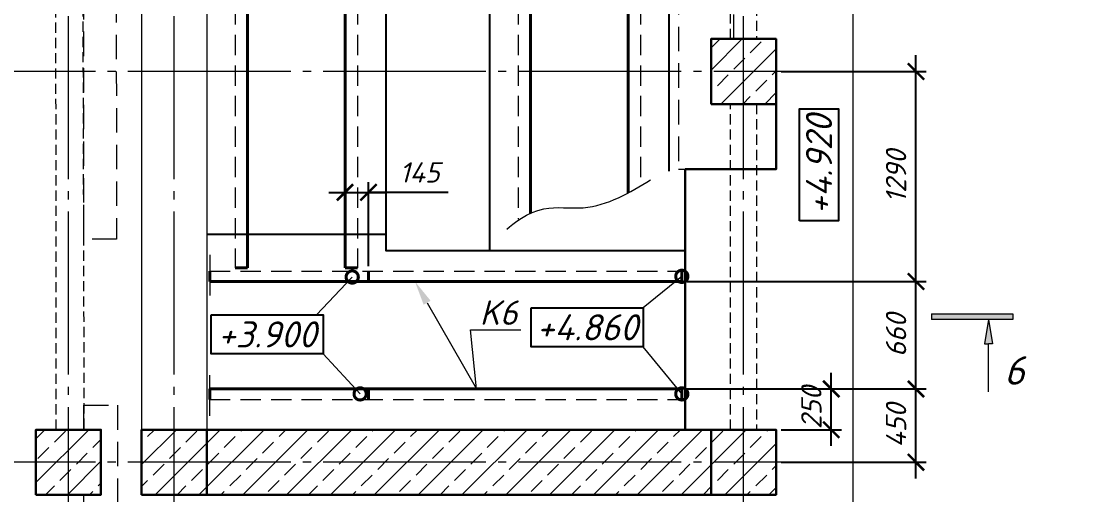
# Model space of a CAD drawing. Header units: millimetres. Extents: x -79646 to 95064, y -231229 to -58107.
# Drawn here: x -62270 to -55811, y -192376 to -189466 of the extents above; entities that cross this region are included whole.
import ezdxf
from ezdxf import colors
from ezdxf.entities.mleader import LeaderData, LeaderLine
from ezdxf.enums import TextEntityAlignment as Align
from ezdxf.math import Vec2, Vec3

# ---------------------------------------------------------------- set-up
doc = ezdxf.new("R2010")
doc.units = ezdxf.units.MM
doc.header["$PDMODE"] = 3
for name, pattern in [('DASHED2', [0.375, 0.25, -0.125]), ('GOST2.303 5', [24, 20, -1.5, 1, -1.5]), ('HIDDEN', [0.375, 0.25, -0.125]), ('HIDDEN2', [0.1875, 0.125, -0.0625])]:
    doc.linetypes.add(name, pattern=pattern)
doc.layers.get('0').update_dxf_attribs({"lineweight": 5})
doc.layers.get('Defpoints').update_dxf_attribs({"lineweight": 0})
for name, color, linetype, lineweight in [('!!!Металл', 7, 'Continuous', 15), ('#Dimensions', 7, 'Continuous', 9), ('#Бетон вид', 22, 'Continuous', 18), ('#Бетон разрез', 22, 'Continuous', 30), ('#Выноски', 7, 'Continuous', 15), ('#Оси', 7, 'Continuous', 9), ('#Перекрытие разрез', 10, 'Continuous', 30), ('#разм', 7, 'Continuous', 9), ('Линия пунктир', 190, 'HIDDEN2', 9)]:
    doc.layers.add(name, color=color, linetype=linetype, lineweight=lineweight)
doc.layers.add('#Hatch', color=252, linetype='Continuous', lineweight=5, true_color=0x696969)
doc.layers.add('NoPrint', color=18, linetype='Continuous', plot=False)
doc.layers.add('Текст', color=7, linetype='Continuous')
doc.styles.add('ESKDW', font='eskdw.shx', dxfattribs={"oblique": 15})
doc.styles.add('STEP PR', font='isocpeui.ttf')
doc.dimstyles.new('SPDS', dxfattribs={"dimscale": 50, "dimtxt": 2.5, "dimasz": 2, "dimexe": 1.25, "dimexo": 0.625, "dimtad": 1, "dimdec": 0, "dimrnd": 0.001, "dimtxsty": 'ESKDW', "dimblk": 'ARCHTICK', "dimcen": 2.5, "dimdle": 2, "dimclrd": 256, "dimclre": 256, "dimclrt": 7, "dimadec": 0, "dimazin": 2, "dimtfac": 0.75, "dimtdec": 0, "dimtmove": 1, "dimatfit": 3, "dimfxl": 1, "dimtolj": 1, "dimarcsym": 1})

# ---------------------------------------------------------------- blocks, each defined once
blk = doc.blocks.new('*U234')
at = {"color": 0, "linetype": 'ByBlock', "lineweight": -2}
blk.add_line((48.426, 0), (24.838, 0), dxfattribs=at)
blk = doc.blocks.new('_ArchTick')
at = {"color": 0, "linetype": 'ByBlock', "const_width": 0.15}
blk.add_lwpolyline([(-0.5, -0.5), (0.5, 0.5)], dxfattribs=at)
blk = doc.blocks.new('*D213')
at = {"layer": '#Dimensions', "lineweight": -2, "transparency": 16777216}
for p, q in [((-56769.5, -192275.6), (-56769.5, -191625.6)), ((-58177.5, -191725.6), (-56707, -191725.6)), ((-57597.6, -192175.6), (-56707, -192175.6))]:
    blk.add_line(p, q, dxfattribs=at)
at = {"layer": 'Defpoints', "color": 0, "lineweight": 0, "transparency": 16777216}
for p in [(-58208.7, -191725.6), (-56769.5, -191725.6), (-57628.9, -192175.6)]:
    blk.add_point(p, dxfattribs=at)
at = {"layer": '#Dimensions', "lineweight": -2, "transparency": 16777216, "xscale": 100, "yscale": 100, "zscale": 100}
for p, rotation in [((-56769.5, -191725.6), 90), ((-56769.5, -192175.6), 270)]:
    blk.add_blockref('_ArchTick', p, dxfattribs=dict(at, rotation=rotation))
at = {"layer": '#Dimensions', "transparency": 16777216, "insert": (-56892, -191950.6), "char_height": 125, "attachment_point": 5, "rotation": 90, "style": 'STEP PR'}
blk.add_mtext('\\A1;450', dxfattribs=at)
blk = doc.blocks.new('*D214')
at = {"layer": '#Dimensions', "lineweight": -2, "transparency": 16777216}
for p, q in [((-56769.5, -191825.6), (-56769.5, -190965.8)), ((-58177.5, -191065.8), (-56707, -191065.8)), ((-58177.5, -191725.6), (-56707, -191725.6))]:
    blk.add_line(p, q, dxfattribs=at)
at = {"layer": 'Defpoints', "color": 0, "lineweight": 0, "transparency": 16777216}
for p in [(-58208.7, -191065.8), (-56769.5, -191065.8), (-58208.7, -191725.6)]:
    blk.add_point(p, dxfattribs=at)
at = {"layer": '#Dimensions', "lineweight": -2, "transparency": 16777216, "xscale": 100, "yscale": 100, "zscale": 100}
for p, rotation in [((-56769.5, -191065.8), 90), ((-56769.5, -191725.6), 270)]:
    blk.add_blockref('_ArchTick', p, dxfattribs=dict(at, rotation=rotation))
at = {"layer": '#Dimensions', "transparency": 16777216, "insert": (-56892, -191395.7), "char_height": 125, "attachment_point": 5, "rotation": 90, "style": 'STEP PR'}
blk.add_mtext('\\A1;660', dxfattribs=at)
blk = doc.blocks.new('*D215')
at = {"layer": '#Dimensions', "lineweight": -2, "transparency": 16777216}
for p, q in [((-56769.5, -191165.8), (-56769.5, -189675.6)), ((-57597.6, -189775.6), (-56707, -189775.6)), ((-58177.5, -191065.8), (-56707, -191065.8))]:
    blk.add_line(p, q, dxfattribs=at)
at = {"layer": 'Defpoints', "color": 0, "lineweight": 0, "transparency": 16777216}
for p in [(-57628.9, -189775.6), (-56769.5, -189775.6), (-58208.7, -191065.8)]:
    blk.add_point(p, dxfattribs=at)
at = {"layer": '#Dimensions', "lineweight": -2, "transparency": 16777216, "xscale": 100, "yscale": 100, "zscale": 100}
for p, rotation in [((-56769.5, -189775.6), 90), ((-56769.5, -191065.8), 270)]:
    blk.add_blockref('_ArchTick', p, dxfattribs=dict(at, rotation=rotation))
at = {"layer": '#Dimensions', "transparency": 16777216, "insert": (-56892, -190420.7), "char_height": 125, "attachment_point": 5, "rotation": 90, "style": 'STEP PR'}
blk.add_mtext('\\A1;1290', dxfattribs=at)
blk = doc.blocks.new('*U58')
at = {"ltscale": 100}
h = blk.add_hatch(color=256, dxfattribs=at)
h.dxf.hatch_style = 1
h.paths.add_polyline_path([(665, 770), (665, 700), (1665, 700), (1665, 770)])
h = blk.add_hatch(color=256, dxfattribs=at)
h.dxf.hatch_style = 1
h.paths.add_polyline_path([(1415, 400), (1365, 400), (1315, 400), (1365, 700)])
at = {"linetype": 'Continuous', "ltscale": 100}
for p, q in [((665, 770), (1665, 770)), ((1665, 700), (665, 700)), ((1365, 700), (1315, 400)), ((1365, 700), (1415, 400)), ((1665, 770), (1665, 700)), ((1315, 400), (1365, 400)), ((1415, 400), (1365, 400))]:
    blk.add_line(p, q, dxfattribs=at)
blk.add_lwpolyline([(665, 770), (665, 700)], dxfattribs=at)
at = {"linetype": 'Continuous', "ltscale": 100, "extrusion": (1, 1e-16, 0), "elevation": 1365}
blk.add_lwpolyline([(-190, 0), (400, 0)], dxfattribs=at)
at = {"ltscale": 100, "style": 'STEP PR'}
blk.add_attdef('Nh', text='', height=350, dxfattribs=at).set_placement((1799, -102), align=Align.RIGHT)
blk = doc.blocks.new('*D227')
at = {"layer": '#Dimensions', "lineweight": -2, "transparency": 16777216}
for p, q in [((-57290.2, -192075.6), (-57290.2, -191625.6)), ((-57597.6, -191725.6), (-57227.7, -191725.6)), ((-57597.6, -191975.6), (-57227.7, -191975.6))]:
    blk.add_line(p, q, dxfattribs=at)
at = {"layer": 'Defpoints', "color": 0, "lineweight": 0, "transparency": 16777216}
for p in [(-57628.9, -191725.6), (-57290.2, -191725.6), (-57628.9, -191975.6)]:
    blk.add_point(p, dxfattribs=at)
at = {"layer": '#Dimensions', "lineweight": -2, "transparency": 16777216, "xscale": 100, "yscale": 100, "zscale": 100}
for p, rotation in [((-57290.2, -191725.6), 90), ((-57290.2, -191975.6), 270)]:
    blk.add_blockref('_ArchTick', p, dxfattribs=dict(at, rotation=rotation))
at = {"layer": '#Dimensions', "transparency": 16777216, "insert": (-57412.7, -191840.6), "char_height": 125, "attachment_point": 5, "rotation": 90, "style": 'STEP PR'}
blk.add_mtext('\\A1;250', dxfattribs=at)
blk = doc.blocks.new('_DotSmall')
at = {"color": 0, "linetype": 'ByBlock', "const_width": 0.5}
blk.add_lwpolyline([(-0.0625, 0, 1), (0.0625, 0, 1)], format="xyb", close=True, dxfattribs=at)
blk = doc.blocks.new('*D669')
at = {"layer": '#Dimensions', "lineweight": -2, "transparency": 16777216}
for p, q in [((-60278.9, -190950.5), (-60278.9, -190455.5)), ((-60134.7, -190970.5), (-60134.7, -190455.5)), ((-60378.9, -190518), (-60034.7, -190518)), ((-59644.3, -190518), (-60134.7, -190518))]:
    blk.add_line(p, q, dxfattribs=at)
at = {"layer": 'Defpoints', "color": 0, "lineweight": 0, "transparency": 16777216}
for p in [(-60134.7, -190518), (-60278.9, -190981.8), (-60134.7, -191001.8)]:
    blk.add_point(p, dxfattribs=at)
at = {"layer": '#Dimensions', "lineweight": -2, "transparency": 16777216, "xscale": 100, "yscale": 100, "zscale": 100, "rotation": 180}
blk.add_blockref('_ArchTick', (-60278.9, -190518), dxfattribs=at)
at = {"layer": '#Dimensions', "lineweight": -2, "transparency": 16777216, "xscale": 100, "yscale": 100, "zscale": 100}
blk.add_blockref('_ArchTick', (-60134.7, -190518), dxfattribs=at)
at = {"layer": '#Dimensions', "transparency": 16777216, "insert": (-59820.7, -190395.5), "char_height": 125, "attachment_point": 5, "style": 'STEP PR'}
blk.add_mtext('\\A1;145', dxfattribs=at)

msp = doc.modelspace()

# ---------------------------------------------------------------- hatches: boundary and pattern name
at = {"layer": '#Hatch'}
h = msp.add_hatch(dxfattribs=at)
h.set_pattern_fill('ANSI33', color=256, scale=30, style=0)
h.set_pattern_definition([(45, (-128893.03, -53575.92), (-134.70384, 134.70384), []), (45, (-128758.33, -53575.92), (-134.70384, 134.70384), [95.25, -47.625])])
h.paths.add_polyline_path([(-49852.48817, -186378.11106), (-50012.48817, -186378.11106), (-50009.22277, -189766.79113), (-49852.48817, -189767.15354)])
h.paths.add_polyline_path([(-49852.48817, -189767.15354), (-50009.22277, -189766.79113), (-50008.21918, -190808.27596), (-49852.48817, -190808.1259)])
h.paths.add_polyline_path([(-49852.48817, -191828.11106), (-50007.23629, -191828.27501), (-50007.0919, -191978.11106), (-49852.48817, -191978.11106)])
h.paths.add_polyline_path([(-45702.48817, -189978.11106), (-45862.48817, -189978.11106), (-45862.48817, -191978.11106), (-45702.48817, -191978.11106)])
h.paths.add_polyline_path([(-45702.48817, -188448.99571), (-45862.48817, -188580.27086), (-45862.48817, -189578.11106), (-45702.48817, -189578.11106)])
h.paths.add_polyline_path([(-45702.48817, -186176.74947), (-45862.48817, -186176.3795), (-45862.48817, -188580.27086), (-45702.48817, -188448.99571)])
h.paths.add_polyline_path([(-62310.57482, -172610.20078), (-61987.05209, -172610.20078), (-61987.05209, -172250.20078), (-62310.57482, -172250.20078)], flags=9)
h.paths.add_polyline_path([(-63060.23617, -175296.31412), (-62761.03163, -175296.31412), (-62761.03163, -174936.31412), (-63060.23617, -174936.31412)], flags=9)
h.paths.add_polyline_path([(-63116.56913, -177271.29851), (-62683.0464, -177271.29851), (-62683.0464, -176971.29851), (-63116.56913, -176971.29851)], flags=9)
h.paths.add_polyline_path([(-64612.9471, -172676.17789), (-64289.53801, -172676.17789), (-64289.53801, -172316.17789), (-64612.9471, -172316.17789)], flags=9)
h.paths.add_polyline_path([(-59803.09017, -193472.71494), (-59369.56745, -193472.71494), (-59369.56745, -193172.71494), (-59803.09017, -193172.71494)], flags=9)
h.paths.add_polyline_path([(-48309.10991, -172645.97606), (-47985.58719, -172645.97606), (-47985.58719, -172285.97606), (-48309.10991, -172285.97606)], flags=9)
h.paths.add_polyline_path([(-49230.20197, -177271.29851), (-48796.67924, -177271.29851), (-48796.67924, -176971.29851), (-49230.20197, -176971.29851)], flags=9)
h.paths.add_polyline_path([(-50481.66116, -172831.418), (-50158.25207, -172831.418), (-50158.25207, -172471.418), (-50481.66116, -172471.418)], flags=9)
h.paths.add_polyline_path([(-39222.19434, -175677.76687), (-38788.67161, -175677.76687), (-38788.67161, -175377.76687), (-39222.19434, -175377.76687)], flags=9)
h.paths.add_polyline_path([(-61835.66593, -193472.71494), (-61492.7682, -193472.71494), (-61492.7682, -193172.71494), (-61835.66593, -193172.71494)], flags=9)
h.paths.add_polyline_path([(-49789.25901, -193484.3199), (-49446.36128, -193484.3199), (-49446.36128, -193184.3199), (-49789.25901, -193184.3199)], flags=9)
h.paths.add_polyline_path([(-47756.68325, -193484.3199), (-47323.16052, -193484.3199), (-47323.16052, -193184.3199), (-47756.68325, -193184.3199)], flags=9)
h.paths.add_polyline_path([(-50915.82467, -188189.80578), (-50915.82467, -187756.28305), (-51215.82467, -187756.28305), (-51215.82467, -188189.80578)], flags=9)
h.paths.add_polyline_path([(-50907.50054, -191196.4235), (-50907.50054, -190750.02199), (-51207.50054, -190750.02199), (-51207.50054, -191196.4235)], flags=9)
h.paths.add_polyline_path([(-51177.59874, -189392.70366), (-51177.59874, -188959.18094), (-51477.59874, -188959.18094), (-51477.59874, -189392.70366)], flags=9)
h.paths.add_polyline_path([(-60124.91783, -193754.41743), (-59704.46328, -193754.41743), (-59704.46328, -193454.41743), (-60124.91783, -193454.41743)], flags=9)
h.paths.add_polyline_path([(-48078.5109, -193746.78595), (-47658.05636, -193746.78595), (-47658.05636, -193446.78595), (-48078.5109, -193446.78595)], flags=9)
h.paths.add_polyline_path([(-63197.76181, -189393.58944), (-63197.76181, -188960.06671), (-63497.76181, -188960.06671), (-63497.76181, -189393.58944)], flags=9)
h.paths.add_polyline_path([(-62851.65227, -188190.70118), (-62851.65227, -187757.17846), (-63151.65227, -187757.17846), (-63151.65227, -188190.70118)], flags=9)
h.paths.add_polyline_path([(-62851.65227, -191197.14058), (-62851.65227, -190750.73906), (-63151.65227, -190750.73906), (-63151.65227, -191197.14058)], flags=9)
h.paths.add_polyline_path([(-59958.51393, -188322.90716), (-59634.99121, -188322.90716), (-59634.99121, -187962.90716), (-59958.51393, -187962.90716)], flags=9)
h.paths.add_polyline_path([(-59788.67043, -188770.93699), (-59489.46588, -188770.93699), (-59489.46588, -188410.93699), (-59788.67043, -188410.93699)], flags=9)
h.paths.add_polyline_path([(-59028.35772, -191411.01443), (-58704.94863, -191411.01443), (-58704.94863, -191051.01443), (-59028.35772, -191051.01443)], flags=9)
h.paths.add_polyline_path([(-59531.92947, -185852.52712), (-59356.92947, -185852.52712), (-59356.92947, -185492.52712), (-59531.92947, -185492.52712)], flags=9)
h.paths.add_polyline_path([(-60741.0809, -174160.85041), (-60441.87635, -174160.85041), (-60441.87635, -173800.85041), (-60741.0809, -173800.85041)], flags=9)
h.paths.add_polyline_path([(-45726.94631, -174082.02098), (-45551.94631, -174082.02098), (-45551.94631, -173722.02098), (-45726.94631, -173722.02098)], flags=9)
h.paths.add_polyline_path([(-46979.25733, -174066.75703), (-46779.93915, -174066.75703), (-46779.93915, -173706.75703), (-46979.25733, -173706.75703)], flags=9)
h.paths.add_polyline_path([(-39504.81326, -174974.80239), (-39181.29053, -174974.80239), (-39181.29053, -174614.80239), (-39504.81326, -174614.80239)], flags=9)
h.paths.add_polyline_path([(-38424.19741, -174050.53536), (-38100.78832, -174050.53536), (-38100.78832, -173690.53536), (-38424.19741, -173690.53536)], flags=9)
h.paths.add_polyline_path([(-46914.77454, -174375.79646), (-46503.60029, -174375.79646), (-46503.60029, -174075.79646), (-46914.77454, -174075.79646)], flags=9)
h.paths.add_polyline_path([(-49251.47779, -174377.40631), (-48817.95506, -174377.40631), (-48817.95506, -174077.40631), (-49251.47779, -174077.40631)], flags=9)
h.paths.add_polyline_path([(-51831.04812, -174375.79646), (-51488.15039, -174375.79646), (-51488.15039, -174075.79646), (-51831.04812, -174075.79646)], flags=9)
h.paths.add_polyline_path([(-51344.77264, -174375.79646), (-51001.87491, -174375.79646), (-51001.87491, -174075.79646), (-51344.77264, -174075.79646)], flags=9)
h.paths.add_polyline_path([(-50643.27271, -174377.40631), (-50387.4015, -174377.40631), (-50387.4015, -174077.40631), (-50643.27271, -174077.40631)], flags=9)
h.paths.add_polyline_path([(-47641.60802, -172877.8822), (-47641.60802, -172470.30644), (-47941.60802, -172470.30644), (-47941.60802, -172877.8822)], flags=9)
h.paths.add_polyline_path([(-40711.68297, -175288.8437), (-40355.90646, -175288.8437), (-40355.90646, -174988.8437), (-40711.68297, -174988.8437)], flags=9)
h.paths.add_polyline_path([(-40179.77009, -175288.8437), (-39836.87237, -175288.8437), (-39836.87237, -174988.8437), (-40179.77009, -174988.8437)], flags=9)
h.paths.add_polyline_path([(-39520.88268, -175298.41491), (-39187.45465, -175298.41491), (-39187.45465, -174998.41491), (-39520.88268, -174998.41491)], flags=9)
h.paths.add_polyline_path([(-38906.04094, -173396.14402), (-38906.04094, -173053.24629), (-39206.04094, -173053.24629), (-39206.04094, -173396.14402)], flags=9)
h.paths.add_polyline_path([(-38887.02134, -172604.48902), (-38887.02134, -172352.21629), (-39187.02134, -172352.21629), (-39187.02134, -172604.48902)], flags=9)
h.paths.add_polyline_path([(-47912.10701, -188431.41225), (-47588.58428, -188431.41225), (-47588.58428, -188071.41225), (-47912.10701, -188071.41225)], flags=9)
h.paths.add_polyline_path([(-47742.26351, -188879.44207), (-47443.05896, -188879.44207), (-47443.05896, -188519.44207), (-47742.26351, -188519.44207)], flags=9)
h.paths.add_polyline_path([(-60520.59448, -187033.74112), (-60321.2763, -187033.74112), (-60321.2763, -186673.74112), (-60520.59448, -186673.74112)], flags=9)
h.paths.add_polyline_path([(-58864.56134, -186958.20633), (-58665.24316, -186958.20633), (-58665.24316, -186598.20633), (-58864.56134, -186598.20633)], flags=9)
h.paths.add_polyline_path([(-48474.18756, -187079.55476), (-48274.86938, -187079.55476), (-48274.86938, -186719.55476), (-48474.18756, -186719.55476)], flags=9)
h.paths.add_polyline_path([(-46818.15442, -187004.01997), (-46618.83624, -187004.01997), (-46618.83624, -186644.01997), (-46818.15442, -186644.01997)], flags=9)
h.paths.add_polyline_path([(-47514.44264, -186510.86031), (-47339.44264, -186510.86031), (-47339.44264, -186150.86031), (-47514.44264, -186150.86031)], flags=9)
h.paths.add_polyline_path([(-38816.6098, -175288.8437), (-38409.03404, -175288.8437), (-38409.03404, -174988.8437), (-38816.6098, -174988.8437)], flags=9)
h.paths.add_polyline_path([(-37621.59904, -175288.8437), (-37275.10283, -175288.8437), (-37275.10283, -174988.8437), (-37621.59904, -174988.8437)], flags=9)
h.paths.add_polyline_path([(-57331.67115, -192108.66588), (-57331.67115, -191808.47552), (-57528.13652, -191755.83278), (-57528.13652, -192056.02314)], flags=9)
h.paths.add_polyline_path([(-57333.52032, -191503.55217), (-57333.52032, -191203.36181), (-57533.68403, -191149.72811), (-57533.68403, -191449.91847)], flags=9)
h.paths.add_polyline_path([(-57331.67115, -190552.74633), (-57331.67115, -190221.30597), (-57528.13652, -190168.66324), (-57528.13652, -190500.1036)], flags=9)
h.paths.add_polyline_path([(-60349.92149, -185399.51239), (-60117.38361, -185399.51239), (-60117.38361, -185137.01239), (-60349.92149, -185137.01239)], flags=9)
h.paths.add_polyline_path([(-60349.92149, -193260.10177), (-60117.38361, -193260.10177), (-60117.38361, -192997.60177), (-60349.92149, -192997.60177)], flags=9)
h.paths.add_polyline_path([(-58598.52368, -185399.51239), (-58394.35701, -185399.51239), (-58394.35701, -185137.01239), (-58598.52368, -185137.01239)], flags=9)
h.paths.add_polyline_path([(-58598.52368, -193260.10177), (-58394.35701, -193260.10177), (-58394.35701, -192997.60177), (-58598.52368, -192997.60177)], flags=9)
h.paths.add_polyline_path([(-56627.79001, -191733.87731), (-56395.38471, -191733.87731), (-56395.38471, -191471.37731), (-56627.79001, -191471.37731)], flags=9)
h.paths.add_polyline_path([(-63977.79925, -191733.87731), (-63745.39394, -191733.87731), (-63745.39394, -191471.37731), (-63977.79925, -191471.37731)], flags=9)
h.paths.add_polyline_path([(-48303.51457, -185018.79339), (-48070.97669, -185018.79339), (-48070.97669, -184756.29339), (-48303.51457, -184756.29339)], flags=9)
h.paths.add_polyline_path([(-48303.51457, -193271.70672), (-48070.97669, -193271.70672), (-48070.97669, -193009.20672), (-48303.51457, -193009.20672)], flags=9)
h.paths.add_polyline_path([(-46552.11675, -185018.79339), (-46347.95009, -185018.79339), (-46347.95009, -184756.29339), (-46552.11675, -184756.29339)], flags=9)
h.paths.add_polyline_path([(-46552.11675, -193271.70672), (-46347.95009, -193271.70672), (-46347.95009, -193009.20672), (-46552.11675, -193009.20672)], flags=9)
h.paths.add_polyline_path([(-44581.38309, -191745.48226), (-44348.97778, -191745.48226), (-44348.97778, -191482.98226), (-44581.38309, -191482.98226)], flags=9)
h.paths.add_polyline_path([(-51931.39232, -191745.48226), (-51698.98702, -191745.48226), (-51698.98702, -191482.98226), (-51931.39232, -191482.98226)], flags=9)
h.paths.add_polyline_path([(-49246.17189, -185834.97516), (-48890.39537, -185834.97516), (-48890.39537, -185534.97516), (-49246.17189, -185534.97516)], flags=9)
h.paths.add_polyline_path([(-48714.25901, -185834.97516), (-48371.36128, -185834.97516), (-48371.36128, -185534.97516), (-48714.25901, -185534.97516)], flags=9)
h.paths.add_polyline_path([(-47878.7287, -185834.97516), (-47484.22113, -185834.97516), (-47484.22113, -185534.97516), (-47878.7287, -185534.97516)], flags=9)
h.paths.add_polyline_path([(-46974.25901, -185834.97516), (-46631.36128, -185834.97516), (-46631.36128, -185534.97516), (-46974.25901, -185534.97516)], flags=9)
h.paths.add_polyline_path([(-46316.08666, -185833.36531), (-45999.1359, -185833.36531), (-45999.1359, -185533.36531), (-46316.08666, -185533.36531)], flags=9)
h.paths.add_polyline_path([(-45367.87551, -187332.74141), (-45367.87551, -187015.79065), (-45667.87551, -187015.79065), (-45667.87551, -187332.74141)], flags=9)
h.paths.add_polyline_path([(-45012.76919, -188456.56926), (-43948.67828, -188456.56926), (-43948.67828, -187596.56926), (-45012.76919, -187596.56926)], flags=9)
h.paths.add_polyline_path([(-39367.64857, -171654.0946), (-38767.42369, -171654.0946), (-38767.42369, -171297.0856), (-39367.64857, -171297.0856)], flags=9)
h.paths.add_polyline_path([(-62997.02839, -169166.59925), (-62451.11385, -169166.59925), (-62451.11385, -168809.59026), (-62997.02839, -168809.59026)], flags=9)
h.paths.add_polyline_path([(-49086.15084, -169216.63377), (-48485.92595, -169216.63377), (-48485.92595, -168859.62478), (-49086.15084, -168859.62478)], flags=9)
h.paths.add_polyline_path([(-52123.23227, -178183.40649), (-51883.005, -178183.40649), (-51883.005, -177920.90649), (-52123.23227, -177920.90649)], flags=9)
h.paths.add_polyline_path([(-46123.29856, -178183.40649), (-45882.93871, -178183.40649), (-45882.93871, -177920.90649), (-46123.29856, -177920.90649)], flags=9)
h.paths.add_polyline_path([(-37364.2682, -176173.46235), (-37131.73032, -176173.46235), (-37131.73032, -175910.96235), (-37364.2682, -175910.96235)], flags=9)
h.paths.add_polyline_path([(-40868.74263, -176176.27959), (-40627.25589, -176176.27959), (-40627.25589, -175910.39891), (-40868.74263, -175910.39891)], flags=9)
h.paths.add_polyline_path([(-64050.06296, -189897.75611), (-63574.116, -189897.75611), (-63574.116, -189635.25611), (-64050.06296, -189635.25611)], flags=9)
h.paths.add_polyline_path([(-63932.2694, -186297.75611), (-63691.90956, -186297.75611), (-63691.90956, -186035.25611), (-63932.2694, -186035.25611)], flags=9)
h.paths.add_polyline_path([(-63932.20312, -192297.75611), (-63691.97584, -192297.75611), (-63691.97584, -192035.25611), (-63932.20312, -192035.25611)], flags=9)
h.paths.add_polyline_path([(-57945.16404, -194408.70018), (-57712.62616, -194408.70018), (-57712.62616, -194146.20018), (-57945.16404, -194146.20018)], flags=9)
h.paths.add_polyline_path([(-61449.63847, -194411.51741), (-61208.15173, -194411.51741), (-61208.15173, -194145.63673), (-61449.63847, -194145.63673)], flags=9)
h.paths.add_polyline_path([(-62089.99358, -194408.70018), (-61867.79661, -194408.70018), (-61867.79661, -194146.20018), (-62089.99358, -194146.20018)], flags=9)
h.paths.add_polyline_path([(-51941.89892, -189895.27866), (-51465.95195, -189895.27866), (-51465.95195, -189632.77866), (-51941.89892, -189632.77866)], flags=9)
h.paths.add_polyline_path([(-51824.10536, -186295.27866), (-51583.74551, -186295.27866), (-51583.74551, -186032.77866), (-51824.10536, -186032.77866)], flags=9)
h.paths.add_polyline_path([(-51824.03907, -192295.27866), (-51583.8118, -192295.27866), (-51583.8118, -192032.77866), (-51824.03907, -192032.77866)], flags=9)
h.paths.add_polyline_path([(-45898.75711, -194420.30513), (-45666.21923, -194420.30513), (-45666.21923, -194157.80513), (-45898.75711, -194157.80513)], flags=9)
h.paths.add_polyline_path([(-49403.23154, -194423.12236), (-49161.7448, -194423.12236), (-49161.7448, -194157.24168), (-49403.23154, -194157.24168)], flags=9)
h.paths.add_polyline_path([(-50043.58666, -194420.30513), (-49821.38969, -194420.30513), (-49821.38969, -194157.80513), (-50043.58666, -194157.80513)], flags=9)
h.paths.add_polyline_path([(-66009.59943, -178183.40649), (-65769.37216, -178183.40649), (-65769.37216, -177920.90649), (-66009.59943, -177920.90649)], flags=9)
h.paths.add_polyline_path([(-60009.66572, -178183.40649), (-59769.30587, -178183.40649), (-59769.30587, -177920.90649), (-60009.66572, -177920.90649)], flags=9)
h = msp.add_hatch(dxfattribs=at)
h.set_pattern_fill('ANSI33', color=256, scale=30, style=0)
h.set_pattern_definition([(45, (-126925.07, -48525.05), (-134.70384, 134.70384), []), (45, (-126790.37, -48525.05), (-134.70384, 134.70384), [95.25, -47.625])])
h.paths.add_polyline_path([(-61128.8951, -191975.63361), (-61128.8951, -192175.63361), (-58028.8951, -192175.63361), (-58028.8951, -191975.63361)])
h.paths.add_polyline_path([(-61128.8951, -192175.63361), (-61128.8951, -192375.63361), (-58028.8951, -192375.63361), (-58028.8951, -192175.63361)])
h.paths.add_polyline_path([(-58028.8951, -192375.63361), (-57628.8951, -192375.63361), (-57628.8951, -191975.63361), (-58028.8951, -191975.63361)])
h.paths.add_polyline_path([(-62178.8951, -192375.63361), (-61778.8951, -192375.63361), (-61778.8951, -191975.63361), (-62178.8951, -191975.63361)])
h.paths.add_polyline_path([(-61528.8951, -186375.63361), (-61128.8951, -186375.63361), (-61128.8951, -185975.63361), (-61528.8951, -185975.63361)])
h.paths.add_polyline_path([(-62178.8951, -186375.63361), (-61778.8951, -186375.63361), (-61778.8951, -185975.63361), (-62178.8951, -185975.63361)])
h.paths.add_polyline_path([(-58028.8951, -189975.63361), (-57628.8951, -189975.63361), (-57628.8951, -189575.63361), (-58028.8951, -189575.63361)])
h.paths.add_polyline_path([(-61528.8951, -192375.63361), (-61128.8951, -192375.63361), (-61128.8951, -191975.63361), (-61528.8951, -191975.63361)])

# ---------------------------------------------------------------- linework, layer by layer
at = {"layer": '!!!Металл', "linetype": 'HIDDEN', "lineweight": 9, "ltscale": 500}
for points in [[(-60954.8951, -186175.63361), (-60954.8951, -190981.79769)], [(-60202.8951, -186175.63361), (-60202.8951, -190981.79769)], [(-59214.8951, -186175.63361), (-59214.8951, -190683.20063)], [(-58462.8951, -186175.63361), (-58462.8951, -190484.21274)], [(-61108.8951, -191001.79769), (-58208.73102, -191001.79769)], [(-61108.8951, -191789.63361), (-58208.73102, -191789.63361)]]:
    msp.add_lwpolyline(points, dxfattribs=at)
at = {"layer": '!!!Металл', "lineweight": 40}
for points in [[(-60878.8951, -186175.63361), (-60878.8951, -190981.79769)], [(-60278.8951, -186175.63361), (-60278.8951, -190981.79769)], [(-59138.8951, -186175.63361), (-59138.8951, -190646.98166)], [(-58538.8951, -186175.63361), (-58538.8951, -190520.58064)], [(-61108.8951, -191001.79769), (-61108.8951, -191065.79769)], [(-60954.8951, -190981.79769), (-60878.8951, -190981.79769)], [(-60278.8951, -190981.79769), (-60202.8951, -190981.79769)], [(-60134.73102, -191001.79769), (-60134.73102, -191065.79769)], [(-58208.73102, -191001.79769), (-58208.73102, -191065.79769)], [(-61108.8951, -191065.79769), (-58208.73102, -191065.79769)], [(-61108.8951, -191725.63361), (-58208.73102, -191725.63361)], [(-61108.8951, -191725.63361), (-61108.8951, -191789.63361)], [(-60134.73102, -191725.63361), (-60134.73102, -191789.63361)], [(-58208.73102, -191725.63361), (-58208.73102, -191789.63361)]]:
    msp.add_lwpolyline(points, dxfattribs=at)
at = {"layer": '#Бетон вид', "linetype": 'DASHED2', "ltscale": 600}
for points in [[(-61683.49883, -190805.63361), (-61883.49883, -190805.63361), (-61888.8951, -186375.63361), (-61778.8951, -186375.63361), (-61778.8951, -186175.63361), (-61688.8951, -186175.63361)], [(-57628.8951, -189975.63361), (-58028.8951, -189975.63361), (-58028.8951, -189575.63361), (-57888.8951, -189575.63361), (-57888.8951, -186175.63361), (-61128.8951, -186175.63361), (-61128.8951, -186375.63361), (-61528.8951, -186375.63361), (-61528.8951, -186175.63361), (-61638.8951, -186175.63361), (-61638.8951, -186575.63361), (-58228.8951, -186575.63361), (-58228.8951, -190375.63361), (-57628.8951, -190375.63361)]]:
    msp.add_lwpolyline(points, close=True, dxfattribs=at)
at = {"layer": '#Бетон вид'}
for points in [[(-61528.8951, -186375.63361), (-61528.8951, -191975.63361)], [(-61128.8951, -186375.63361), (-61128.8951, -191975.63361)]]:
    msp.add_lwpolyline(points, dxfattribs=at)
at = {"layer": '#Бетон вид', "linetype": 'DASHED2', "ltscale": 600}
msp.add_lwpolyline([(-61883.49883, -192869.63785), (-61883.49883, -192375.63361), (-61778.8951, -192375.63361), (-61778.8951, -191975.63361), (-61883.49883, -191975.63361), (-61883.49883, -191825.63361), (-61678.10255, -191825.63361), (-61678.10255, -192869.63785)], dxfattribs=at)
at = {"layer": '#Бетон разрез'}
for points in [[(-58028.8951, -189975.63361), (-57628.8951, -189975.63361), (-57628.8951, -189575.63361), (-58028.8951, -189575.63361)], [(-62178.8951, -192375.63361), (-61778.8951, -192375.63361), (-61778.8951, -191975.63361), (-62178.8951, -191975.63361)], [(-61528.8951, -192375.63361), (-61128.8951, -192375.63361), (-61128.8951, -191975.63361), (-61528.8951, -191975.63361)], [(-58028.8951, -192375.63361), (-57628.8951, -192375.63361), (-57628.8951, -191975.63361), (-58028.8951, -191975.63361)]]:
    msp.add_lwpolyline(points, close=True, dxfattribs=at)
for points in [[(-61128.8951, -191975.63361), (-58028.8951, -191975.63361)], [(-61128.8951, -192375.63361), (-58028.8951, -192375.63361)]]:
    msp.add_lwpolyline(points, dxfattribs=at)
at = {"layer": '#Оси', "linetype": 'GOST2.303 5', "ltscale": 50}
for points in [[(-61978.8951, -194036.57768), (-61978.8951, -186118.57695)], [(-61328.8951, -194036.57768), (-61328.8951, -186118.57695)], [(-57828.8951, -194036.57768), (-57828.8951, -186118.57695)], [(-57012.88566, -189775.63361), (-63312.08948, -189775.63361), (-63562.08948, -189775.63361)], [(-57012.88566, -192175.63361), (-63312.08948, -192175.63361), (-63562.08948, -192175.63361)]]:
    msp.add_lwpolyline(points, dxfattribs=at)
at = {"layer": '#Перекрытие разрез'}
for points in [[(-58188.73102, -190375.63361), (-57628.8951, -190375.63361), (-57628.8951, -189975.63361)], [(-58188.73102, -190375.63361), (-58188.73102, -191975.63361)]]:
    msp.add_lwpolyline(points, dxfattribs=at)
at = {"color": 4}
for points in [[(-61128.8951, -186575.63361), (-61128.8951, -190775.63361)], [(-61108.8951, -190900.79769), (-61108.8951, -191150.79769)], [(-61108.8951, -191890.63361), (-61108.8951, -191640.63361)]]:
    msp.add_lwpolyline(points, dxfattribs=at)
msp.add_open_spline([(-59285.34627, -190743.65013), (-59245.88916, -190710.92214), (-59092.5068, -190585.21879), (-58734.38252, -190644.84012), (-58528.40943, -190517.86576), (-58400.56457, -190441.47876)], degree=3, knots=[0, 0, 0, 0, 322.3698658637, 563.7183855211, 1020.6278825462, 1020.6278825462, 1020.6278825462, 1020.6278825462])
at = {"layer": 'NoPrint', "color": 4}
for points in [[(-58288.8951, -186575.63361), (-58288.8951, -190388.87905)], [(-59388.8951, -190875.63361), (-59388.8951, -187775.65597), (-60028.8951, -187775.66684), (-60028.8951, -190875.63361)], [(-61128.8951, -190775.63361), (-60028.8951, -190775.63361), (-60028.8951, -190875.63361), (-58188.73102, -190875.63361)], [(-60028.8951, -190875.63361), (-58188.73102, -190875.63361)]]:
    msp.add_lwpolyline(points, dxfattribs=at)
at = {"layer": 'Линия пунктир', "ltscale": 500}
msp.add_lwpolyline([(-57748.8951, -185151.73981), (-57748.8951, -189575.63361), (-57908.8951, -189575.63361), (-57908.8951, -185151.73981)], dxfattribs=at)
for points in [[(-62058.8951, -186375.63361), (-61898.8951, -186375.63361), (-61883.49883, -191975.63361), (-62053.49883, -191975.63361)], [(-57908.8951, -189975.63361), (-57748.8951, -189975.63361), (-57748.8951, -191975.63361), (-57908.8951, -191975.63361)]]:
    msp.add_lwpolyline(points, close=True, dxfattribs=at)
at = {"layer": 'Текст'}
for points in [[(-57485.54203, -190692.80984), (-57485.54203, -190004.08256), (-57245.54203, -190004.08256), (-57245.54203, -190692.80984), (-57485.54203, -190692.80984)], [(-61101.95099, -191270.38048), (-60413.22371, -191270.38048), (-60413.22371, -191510.38048), (-61101.95099, -191510.38048), (-61101.95099, -191270.38048)], [(-59134.77479, -191226.85708), (-58446.04751, -191226.85708), (-58446.04751, -191466.85708), (-59134.77479, -191466.85708), (-59134.77479, -191226.85708)]]:
    msp.add_lwpolyline(points, dxfattribs=at)

# ---------------------------------------------------------------- block references
at = {"layer": '#разм', "xscale": -160, "yscale": 160, "zscale": 160, "rotation": 90}
msp.add_blockref('*U234', (-57155.96026, -185011.73981), dxfattribs=at)
ref = msp.add_blockref('*U58', (-57006.52208, -191648.33774), dxfattribs=dict(xscale=0.5, yscale=0.5, zscale=0.5))
ref.add_attrib('Nh', '6', dxfattribs={"ltscale": 100, "height": 175, "style": 'STEP PR'}).set_placement((-56100.81044, -191699.25481), align=Align.RIGHT)

# ---------------------------------------------------------------- texts
at = {"layer": 'Текст', "style": 'STEP PR'}
msp.add_text('+4.920', height=160, rotation=90, dxfattribs=at).set_placement((-57365.54203, -190348.4462), align=Align.MIDDLE_CENTER)
for s, p in [('+4.860', (-58790.41115, -191346.85708)), ('+3.900', (-60757.58735, -191390.38048))]:
    msp.add_text(s, height=160, dxfattribs=at).set_placement(p, align=Align.MIDDLE_CENTER)

# ---------------------------------------------------------------- dimensions: what is measured, and where the dimension line sits
at = {"layer": '#Dimensions'}
for base, p1, p2, picture, middle in [((-56769.50493, -189775.63361), (-58208.73102, -191065.79769), (-57628.8951, -189775.63361), '*D215', (-56892.00493, -190420.71565)), ((-56769.50493, -191065.79769), (-58208.73102, -191725.63361), (-58208.73102, -191065.79769), '*D214', (-56892.00493, -191395.71565)), ((-56769.50493, -191725.63361), (-57628.8951, -192175.63361), (-58208.73102, -191725.63361), '*D213', (-56892.00493, -191950.63361))]:
    dim = msp.add_linear_dim(base=base, p1=p1, p2=p2, angle=90, dimstyle='SPDS', override={"dimgap": 1.2, "dimrnd": 5, "dimtxsty": 'STEP PR', "dimblk1": 'ArchTick', "dimblk2": 'ArchTick', "dimsah": 1, "dimclrt": 256}, dxfattribs=at)
    dim.commit()
    dim.dimension.update_dxf_attribs({"geometry": picture, "text_midpoint": middle})
dim = msp.add_linear_dim(base=(-60134.73102, -190517.96348), p1=(-60278.8951, -190981.79769), p2=(-60134.73102, -191001.79769), dimstyle='SPDS', override={"dimgap": 1.2, "dimrnd": 5, "dimtxsty": 'STEP PR', "dimblk1": 'ArchTick', "dimblk2": 'ArchTick', "dimsah": 1, "dimclrt": 256}, dxfattribs=at)
dim.commit()
dim.dimension.update_dxf_attribs({"geometry": '*D669', "text_midpoint": (-59820.74628, -190517.96348), "dimtype": 160})
dim = msp.add_linear_dim(base=(-57290.15328, -191725.63361), p1=(-57628.8951, -191975.63361), p2=(-57628.8951, -191725.63361), angle=90, dimstyle='SPDS', override={"dimgap": 1.2, "dimrnd": 5, "dimtxsty": 'STEP PR', "dimblk1": 'ArchTick', "dimblk2": 'ArchTick', "dimsah": 1, "dimclrt": 256}, dxfattribs=at)
dim.commit()
dim.dimension.update_dxf_attribs({"geometry": '*D227', "text_midpoint": (-57290.15328, -191840.63361), "dimtype": 160})

# ---------------------------------------------------------------- leaders
at = {"layer": '#Выноски'}
ml = msp.add_multileader_mtext('Standard', dxfattribs=at)
ml.set_content('\\A1; ', color=256, style='STEP PR')
ml.set_leader_properties(color=256, linetype='ByLayer', lineweight=-1)
ml.set_arrow_properties(name='DOTSMALL')
ml.build(insert=Vec2(0, 0))
ml.multileader.update_dxf_attribs({"text_left_attachment_type": 6, "text_right_attachment_type": 6, "dogleg_length": 0, "arrow_head_size": 150, "scale": 0.5})
ctx = ml.context
ctx.base_point, ctx.scale, ctx.char_height, ctx.arrow_head_size, ctx.landing_gap_size, ctx.plane_origin = Vec3(-60671.40553, -191270.38048), 0.5, 150, 150, 62.5, Vec3(-88892.50051, -167065.79079)
ctx.left_attachment, ctx.right_attachment, ctx.text_align_type = 6, 6, 1
notes = []
notes.append((ctx, [(1, (1, 1, 0), (-60453.22371, -191270.38048), (-1, 0), 0, [(1, [(-60234.65499, -191037.9151)], 0, [])])]))
ctx.mtext.insert, ctx.mtext.rotation, ctx.mtext.defined_height, ctx.mtext.alignment, ctx.mtext.flow_direction = Vec3(-60562.31462, -191120.38048), 6.2831853072, 150, 2, 5
ml = msp.add_multileader_mtext('Standard', dxfattribs=at)
ml.set_content('\\A1; ', color=256, style='STEP PR')
ml.set_leader_properties(color=256, linetype='ByLayer', lineweight=-1)
ml.set_arrow_properties(name='DOTSMALL')
ml.build(insert=Vec2(0, 0))
ml.multileader.update_dxf_attribs({"text_left_attachment_type": 6, "text_right_attachment_type": 6, "dogleg_length": 0, "arrow_head_size": 150, "scale": 0.5})
ctx = ml.context
ctx.base_point, ctx.scale, ctx.char_height, ctx.arrow_head_size, ctx.landing_gap_size, ctx.plane_origin = Vec3(-58664.22933, -191226.85708), 0.5, 150, 150, 62.5, Vec3(-86932.50051, -167065.79079)
ctx.left_attachment, ctx.right_attachment, ctx.text_align_type = 6, 6, 1
notes.append((ctx, [(1, (1, 1, 0), (-58446.04751, -191226.85708), (-1, 0), 0, [(1, [(-58208.73102, -191033.79769)], 0, [])])]))
ctx.mtext.insert, ctx.mtext.rotation, ctx.mtext.defined_height, ctx.mtext.alignment, ctx.mtext.flow_direction = Vec3(-58555.13842, -191076.85708), 6.2831853072, 150, 2, 5
ml = msp.add_multileader_mtext('Standard', dxfattribs=at)
ml.set_content('\\A1;K6', color=256, style='STEP PR')
ml.set_leader_properties(color=256, linetype='ByLayer', lineweight=-1)
ml.build(insert=Vec2(0, 0))
ml.multileader.update_dxf_attribs({"text_left_attachment_type": 6, "text_right_attachment_type": 6, "dogleg_length": 0, "arrow_head_size": 150, "scale": 0.5})
ctx = ml.context
ctx.base_point, ctx.scale, ctx.char_height, ctx.arrow_head_size, ctx.landing_gap_size, ctx.plane_origin = Vec3(-59508.336, -191361.76211), 0.5, 150, 150, 62.5, Vec3(-31592.58351, -215512.70204)
ctx.left_attachment, ctx.right_attachment, ctx.text_align_type = 6, 6, 1
notes.append((ctx, [(0, (1, 1, 0), (-59508.336, -191361.76211), (1, 0), 0, [(1, [(-59848.91129, -191065.79769), (-59470.66685, -191725.63361)], 0, [])])]))
ctx.mtext.insert, ctx.mtext.rotation, ctx.mtext.alignment, ctx.mtext.flow_direction = Vec3(-59334.87009, -191181.76211), 6.2831853072, 2, 5
ml = msp.add_multileader_mtext('Standard', dxfattribs=at)
ml.set_content('\\A1; ', color=256, style='STEP PR')
ml.set_leader_properties(color=256, linetype='ByLayer', lineweight=-1)
ml.set_arrow_properties(name='DOTSMALL')
ml.build(insert=Vec2(0, 0))
ml.multileader.update_dxf_attribs({"text_left_attachment_type": 6, "text_right_attachment_type": 6, "dogleg_length": 0, "arrow_head_size": 150, "scale": 0.5})
ctx = ml.context
ctx.base_point, ctx.scale, ctx.char_height, ctx.arrow_head_size, ctx.landing_gap_size, ctx.plane_origin = Vec3(-58664.22933, -191466.85708), 0.5, 150, 150, 62.5, Vec3(-86932.50051, -215587.92336)
ctx.left_attachment, ctx.right_attachment, ctx.text_align_type = 6, 6, 1
notes.append((ctx, [(1, (1, 1, 0), (-58446.04751, -191466.85708), (-1, 0), 0, [(1, [(-58208.73102, -191755.79906)], 0, [])])]))
ctx.mtext.insert, ctx.mtext.defined_height, ctx.mtext.alignment, ctx.mtext.flow_direction = Vec3(-58555.13842, -191316.85708), 150, 2, 5
ml = msp.add_multileader_mtext('Standard', dxfattribs=at)
ml.set_content('\\A1; ', color=256, style='STEP PR')
ml.set_leader_properties(color=256, linetype='ByLayer', lineweight=-1)
ml.set_arrow_properties(name='DOTSMALL')
ml.build(insert=Vec2(0, 0))
ml.multileader.update_dxf_attribs({"text_left_attachment_type": 6, "text_right_attachment_type": 6, "dogleg_length": 0, "arrow_head_size": 150, "scale": 0.5})
ctx = ml.context
ctx.base_point, ctx.scale, ctx.char_height, ctx.arrow_head_size, ctx.landing_gap_size, ctx.plane_origin = Vec3(-60631.40553, -191510.38048), 0.5, 150, 150, 62.5, Vec3(-88852.50051, -215587.92336)
ctx.left_attachment, ctx.right_attachment, ctx.text_align_type = 6, 6, 1
notes.append((ctx, [(1, (1, 1, 0), (-60413.22371, -191510.38048), (-1, 0), 0, [(1, [(-60186.13261, -191755.79906)], 0, [])])]))
ctx.mtext.insert, ctx.mtext.defined_height, ctx.mtext.alignment, ctx.mtext.flow_direction = Vec3(-60522.31462, -191360.38048), 150, 2, 5
for ctx, leaders in notes:
    for number, flags, end, landing, length, lines in leaders:
        leader = LeaderData()
        leader.index, (leader.has_last_leader_line, leader.has_dogleg_vector, leader.attachment_direction) = number, flags
        leader.last_leader_point, leader.dogleg_vector, leader.dogleg_length = Vec3(end), Vec3(landing), length
        for number, points, colour, breaks in lines:
            line = LeaderLine()
            line.index, line.vertices, line.color, line.breaks = number, Vec3.list(points), colors.encode_raw_color(colour), breaks
            leader.lines.append(line)
        ctx.leaders.append(leader)

doc.saveas('drawing.dxf')
